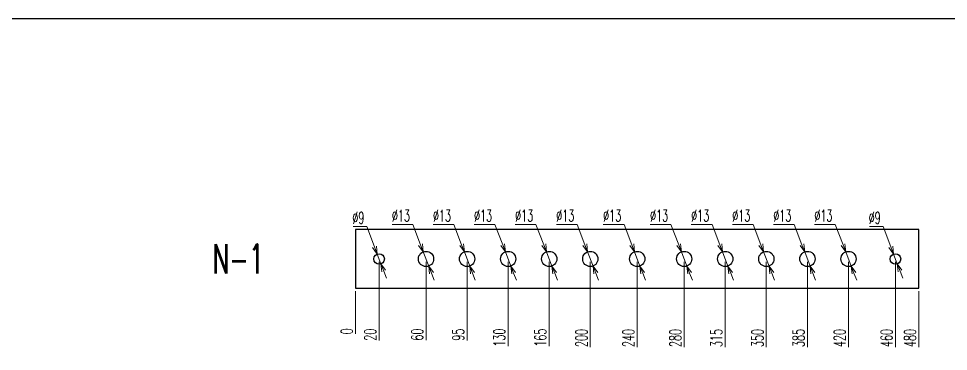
# Model space of a CAD drawing. Header units: millimetres. Extents: x 44190 to 77260, y -67199 to -50358.
# Drawn here: x 58921 to 59713, y -53563 to -53280 of the extents above; entities that cross this region are included whole.
import ezdxf
from ezdxf.enums import TextEntityAlignment as Align

# ---------------------------------------------------------------- set-up
doc = ezdxf.new("R2010")
doc.units = ezdxf.units.MM
doc.header["$LTSCALE"] = 3
doc.layers.add('dim', color=7, linetype='Continuous')
doc.styles.add('Ann_w01', font='romans.shx', dxfattribs={"width": 0.6, "bigfont": 'chineset.shx'})
doc.dimstyles.new('Dim 01_SC05', dxfattribs={"dimscale": 5, "dimtxt": 2, "dimasz": 1.3, "dimexe": 0.5, "dimexo": 0.5, "dimgap": 0.5, "dimtad": 1, "dimtoh": 1, "dimdec": 1, "dimzin": 12, "dimdsep": 46, "dimtxsty": 'Ann_w01', "dimblk": 'OPEN30', "dimcen": 1.5, "dimclrd": 6, "dimclre": 6, "dimclrt": 3, "dimadec": 1, "dimazin": 3, "dimtm": 1e-09, "dimtfac": 1, "dimtdec": 1, "dimtmove": 0, "dimatfit": 3, "dimldrblk": 'OPEN30', "dimfxl": 1, "dimtolj": 1, "dimlwd": 20, "dimlwe": 20, "dimarcsym": 0})

# ---------------------------------------------------------------- blocks, each defined once
blk = doc.blocks.new('*D695')
at = {"color": 6, "lineweight": 20, "transparency": 16777216}
blk.add_line((59207.69, -53511.92), (59207.69, -53548.13), dxfattribs=at)
at = {"layer": 'Defpoints', "color": 0, "transparency": 16777216}
for p in [(59207.69, -53484.42), (59207.69, -53509.42), (59207.69, -53541.63)]:
    blk.add_point(p, dxfattribs=at)
at = {"color": 3, "transparency": 16777216, "insert": (59200.19, -53546.13), "char_height": 10, "attachment_point": 5, "rotation": 90, "style": 'Ann_w01'}
blk.add_mtext('\\A1;0', dxfattribs=at)
blk = doc.blocks.new('_Open30')
at = {"color": 0, "linetype": 'ByBlock', "lineweight": -2}
for p, q in [((-1, 0.27), (0, 0)), ((0, 0), (-1, -0.27)), ((0, 0), (-1, 0))]:
    blk.add_line(p, q, dxfattribs=at)
blk = doc.blocks.new('*D696')
at = {"color": 6, "lineweight": 20, "transparency": 16777216}
blk.add_line((59227.69, -53486.92), (59227.69, -53553.85), dxfattribs=at)
at = {"layer": 'Defpoints', "color": 0, "transparency": 16777216}
for p in [(59207.69, -53484.42), (59227.69, -53484.42), (59227.69, -53541.63)]:
    blk.add_point(p, dxfattribs=at)
at = {"color": 3, "transparency": 16777216, "insert": (59220.19, -53548.99), "char_height": 10, "attachment_point": 5, "rotation": 90, "style": 'Ann_w01'}
blk.add_mtext('\\A1;20', dxfattribs=at)
blk = doc.blocks.new('*D697')
at = {"color": 6, "lineweight": 20, "transparency": 16777216}
blk.add_line((59267.69, -53486.92), (59267.69, -53553.56), dxfattribs=at)
at = {"layer": 'Defpoints', "color": 0, "transparency": 16777216}
for p in [(59207.69, -53484.42), (59267.69, -53484.42), (59267.69, -53541.63)]:
    blk.add_point(p, dxfattribs=at)
at = {"color": 3, "transparency": 16777216, "insert": (59260.19, -53548.85), "char_height": 10, "attachment_point": 5, "rotation": 90, "style": 'Ann_w01'}
blk.add_mtext('\\A1;60', dxfattribs=at)
blk = doc.blocks.new('*D698')
at = {"color": 6, "lineweight": 20, "transparency": 16777216}
blk.add_line((59302.69, -53486.92), (59302.69, -53553.85), dxfattribs=at)
at = {"layer": 'Defpoints', "color": 0, "transparency": 16777216}
for p in [(59207.69, -53484.42), (59302.69, -53484.42), (59302.69, -53541.63)]:
    blk.add_point(p, dxfattribs=at)
at = {"color": 3, "transparency": 16777216, "insert": (59295.19, -53548.99), "char_height": 10, "attachment_point": 5, "rotation": 90, "style": 'Ann_w01'}
blk.add_mtext('\\A1;95', dxfattribs=at)
blk = doc.blocks.new('*D699')
at = {"color": 6, "lineweight": 20, "transparency": 16777216}
blk.add_line((59337.69, -53486.92), (59337.69, -53558.71), dxfattribs=at)
at = {"layer": 'Defpoints', "color": 0, "transparency": 16777216}
for p in [(59207.69, -53484.42), (59337.69, -53484.42), (59337.69, -53541.63)]:
    blk.add_point(p, dxfattribs=at)
at = {"color": 3, "transparency": 16777216, "insert": (59330.19, -53551.42), "char_height": 10, "attachment_point": 5, "rotation": 90, "style": 'Ann_w01'}
blk.add_mtext('\\A1;130', dxfattribs=at)
blk = doc.blocks.new('*D700')
at = {"color": 6, "lineweight": 20, "transparency": 16777216}
blk.add_line((59372.69, -53486.92), (59372.69, -53558.71), dxfattribs=at)
at = {"layer": 'Defpoints', "color": 0, "transparency": 16777216}
for p in [(59207.69, -53484.42), (59372.69, -53484.42), (59372.69, -53541.63)]:
    blk.add_point(p, dxfattribs=at)
at = {"color": 3, "transparency": 16777216, "insert": (59365.19, -53551.42), "char_height": 10, "attachment_point": 5, "rotation": 90, "style": 'Ann_w01'}
blk.add_mtext('\\A1;165', dxfattribs=at)
blk = doc.blocks.new('*D701')
at = {"color": 6, "lineweight": 20, "transparency": 16777216}
blk.add_line((59407.69, -53486.92), (59407.69, -53559.56), dxfattribs=at)
at = {"layer": 'Defpoints', "color": 0, "transparency": 16777216}
for p in [(59207.69, -53484.42), (59407.69, -53484.42), (59407.69, -53541.63)]:
    blk.add_point(p, dxfattribs=at)
at = {"color": 3, "transparency": 16777216, "insert": (59400.19, -53551.85), "char_height": 10, "attachment_point": 5, "rotation": 90, "style": 'Ann_w01'}
blk.add_mtext('\\A1;200', dxfattribs=at)
blk = doc.blocks.new('*D702')
at = {"color": 6, "lineweight": 20, "transparency": 16777216}
blk.add_line((59447.69, -53486.92), (59447.69, -53559.56), dxfattribs=at)
at = {"layer": 'Defpoints', "color": 0, "transparency": 16777216}
for p in [(59207.69, -53484.42), (59447.69, -53484.42), (59447.69, -53541.63)]:
    blk.add_point(p, dxfattribs=at)
at = {"color": 3, "transparency": 16777216, "insert": (59440.19, -53551.85), "char_height": 10, "attachment_point": 5, "rotation": 90, "style": 'Ann_w01'}
blk.add_mtext('\\A1;240', dxfattribs=at)
blk = doc.blocks.new('*D703')
at = {"color": 6, "lineweight": 20, "transparency": 16777216}
blk.add_line((59487.69, -53486.92), (59487.69, -53559.56), dxfattribs=at)
at = {"layer": 'Defpoints', "color": 0, "transparency": 16777216}
for p in [(59207.69, -53484.42), (59487.69, -53484.42), (59487.69, -53541.63)]:
    blk.add_point(p, dxfattribs=at)
at = {"color": 3, "transparency": 16777216, "insert": (59480.19, -53551.85), "char_height": 10, "attachment_point": 5, "rotation": 90, "style": 'Ann_w01'}
blk.add_mtext('\\A1;280', dxfattribs=at)
blk = doc.blocks.new('*D704')
at = {"color": 6, "lineweight": 20, "transparency": 16777216}
blk.add_line((59522.69, -53486.92), (59522.69, -53559.56), dxfattribs=at)
at = {"layer": 'Defpoints', "color": 0, "transparency": 16777216}
for p in [(59207.69, -53484.42), (59522.69, -53484.42), (59522.69, -53541.63)]:
    blk.add_point(p, dxfattribs=at)
at = {"color": 3, "transparency": 16777216, "insert": (59515.19, -53551.85), "char_height": 10, "attachment_point": 5, "rotation": 90, "style": 'Ann_w01'}
blk.add_mtext('\\A1;315', dxfattribs=at)
blk = doc.blocks.new('*D705')
at = {"color": 6, "lineweight": 20, "transparency": 16777216}
blk.add_line((59557.69, -53486.92), (59557.69, -53559.56), dxfattribs=at)
at = {"layer": 'Defpoints', "color": 0, "transparency": 16777216}
for p in [(59207.69, -53484.42), (59557.69, -53484.42), (59557.69, -53541.63)]:
    blk.add_point(p, dxfattribs=at)
at = {"color": 3, "transparency": 16777216, "insert": (59550.19, -53551.85), "char_height": 10, "attachment_point": 5, "rotation": 90, "style": 'Ann_w01'}
blk.add_mtext('\\A1;350', dxfattribs=at)
blk = doc.blocks.new('*D706')
at = {"color": 6, "lineweight": 20, "transparency": 16777216}
blk.add_line((59592.69, -53486.92), (59592.69, -53559.56), dxfattribs=at)
at = {"layer": 'Defpoints', "color": 0, "transparency": 16777216}
for p in [(59207.69, -53484.42), (59592.69, -53484.42), (59592.69, -53541.63)]:
    blk.add_point(p, dxfattribs=at)
at = {"color": 3, "transparency": 16777216, "insert": (59585.19, -53551.85), "char_height": 10, "attachment_point": 5, "rotation": 90, "style": 'Ann_w01'}
blk.add_mtext('\\A1;385', dxfattribs=at)
blk = doc.blocks.new('*D707')
at = {"color": 6, "lineweight": 20, "transparency": 16777216}
blk.add_line((59627.69, -53486.92), (59627.69, -53559.56), dxfattribs=at)
at = {"layer": 'Defpoints', "color": 0, "transparency": 16777216}
for p in [(59207.69, -53484.42), (59627.69, -53484.42), (59627.69, -53541.63)]:
    blk.add_point(p, dxfattribs=at)
at = {"color": 3, "transparency": 16777216, "insert": (59620.19, -53551.85), "char_height": 10, "attachment_point": 5, "rotation": 90, "style": 'Ann_w01'}
blk.add_mtext('\\A1;420', dxfattribs=at)
blk = doc.blocks.new('*D708')
at = {"color": 6, "lineweight": 20, "transparency": 16777216}
blk.add_line((59667.69, -53486.92), (59667.69, -53559.56), dxfattribs=at)
at = {"layer": 'Defpoints', "color": 0, "transparency": 16777216}
for p in [(59207.69, -53484.42), (59667.69, -53484.42), (59667.69, -53541.63)]:
    blk.add_point(p, dxfattribs=at)
at = {"color": 3, "transparency": 16777216, "insert": (59660.19, -53551.85), "char_height": 10, "attachment_point": 5, "rotation": 90, "style": 'Ann_w01'}
blk.add_mtext('\\A1;460', dxfattribs=at)
blk = doc.blocks.new('*D709')
at = {"color": 6, "lineweight": 20, "transparency": 16777216}
blk.add_line((59687.69, -53511.92), (59687.69, -53559.56), dxfattribs=at)
at = {"layer": 'Defpoints', "color": 0, "transparency": 16777216}
for p in [(59207.69, -53484.42), (59687.69, -53509.42), (59687.69, -53541.63)]:
    blk.add_point(p, dxfattribs=at)
at = {"color": 3, "transparency": 16777216, "insert": (59680.19, -53551.85), "char_height": 10, "attachment_point": 5, "rotation": 90, "style": 'Ann_w01'}
blk.add_mtext('\\A1;480', dxfattribs=at)
blk = doc.blocks.new('*D710')
at = {"color": 6, "lineweight": 20, "transparency": 16777216}
for p, q in [((59645.49, -53456.88), (59657.13, -53456.88)), ((59657.13, -53456.88), (59663.76, -53474.15)), ((59669.31, -53488.62), (59666.08, -53480.22)), ((59671.63, -53494.69), (59673.96, -53500.76))]:
    blk.add_line(p, q, dxfattribs=at)
at = {"layer": 'Defpoints', "color": 0, "transparency": 16777216}
for p in [(59666.08, -53480.22), (59669.31, -53488.62)]:
    blk.add_point(p, dxfattribs=at)
at = {"color": 6, "lineweight": 20, "transparency": 16777216, "xscale": 6.5, "yscale": 6.5, "zscale": 6.5}
for p, rotation in [((59666.08, -53480.22), 290.9853130876697), ((59669.31, -53488.62), 110.9853130876697)]:
    blk.add_blockref('_Open30', p, dxfattribs=dict(at, rotation=rotation))
at = {"color": 3, "transparency": 16777216, "insert": (59650.06, -53449.38), "char_height": 10, "attachment_point": 5, "style": 'Ann_w01'}
blk.add_mtext('\\A1;∅9', dxfattribs=at)
blk = doc.blocks.new('*D711')
at = {"color": 6, "lineweight": 20, "transparency": 16777216}
for p, q in [((59598.77, -53455.01), (59616.41, -53455.01)), ((59616.41, -53455.01), (59623.04, -53472.28)), ((59630.02, -53490.49), (59625.37, -53478.35)), ((59632.35, -53496.56), (59634.68, -53502.63))]:
    blk.add_line(p, q, dxfattribs=at)
at = {"layer": 'Defpoints', "color": 0, "transparency": 16777216}
for p in [(59625.37, -53478.35), (59630.02, -53490.49)]:
    blk.add_point(p, dxfattribs=at)
at = {"color": 6, "lineweight": 20, "transparency": 16777216, "xscale": 6.5, "yscale": 6.5, "zscale": 6.5}
for p, rotation in [((59625.37, -53478.35), 290.9853130876165), ((59630.02, -53490.49), 110.9853130876165)]:
    blk.add_blockref('_Open30', p, dxfattribs=dict(at, rotation=rotation))
at = {"color": 3, "transparency": 16777216, "insert": (59606.34, -53447.51), "char_height": 10, "attachment_point": 5, "style": 'Ann_w01'}
blk.add_mtext('\\A1;∅13', dxfattribs=at)
blk = doc.blocks.new('*D712')
at = {"color": 6, "lineweight": 20, "transparency": 16777216}
for p, q in [((59563.77, -53455.01), (59581.41, -53455.01)), ((59581.41, -53455.01), (59588.04, -53472.28)), ((59595.02, -53490.49), (59590.37, -53478.35)), ((59597.35, -53496.56), (59599.68, -53502.63))]:
    blk.add_line(p, q, dxfattribs=at)
at = {"layer": 'Defpoints', "color": 0, "transparency": 16777216}
for p in [(59590.37, -53478.35), (59595.02, -53490.49)]:
    blk.add_point(p, dxfattribs=at)
at = {"color": 6, "lineweight": 20, "transparency": 16777216, "xscale": 6.5, "yscale": 6.5, "zscale": 6.5}
for p, rotation in [((59590.37, -53478.35), 290.9853130877364), ((59595.02, -53490.49), 110.9853130877363)]:
    blk.add_blockref('_Open30', p, dxfattribs=dict(at, rotation=rotation))
at = {"color": 3, "transparency": 16777216, "insert": (59571.34, -53447.51), "char_height": 10, "attachment_point": 5, "style": 'Ann_w01'}
blk.add_mtext('\\A1;∅13', dxfattribs=at)
blk = doc.blocks.new('*D713')
at = {"color": 6, "lineweight": 20, "transparency": 16777216}
for p, q in [((59528.77, -53455.01), (59546.41, -53455.01)), ((59546.41, -53455.01), (59553.04, -53472.28)), ((59560.02, -53490.49), (59555.37, -53478.35)), ((59562.35, -53496.56), (59564.68, -53502.63))]:
    blk.add_line(p, q, dxfattribs=at)
at = {"layer": 'Defpoints', "color": 0, "transparency": 16777216}
for p in [(59555.37, -53478.35), (59560.02, -53490.49)]:
    blk.add_point(p, dxfattribs=at)
at = {"color": 6, "lineweight": 20, "transparency": 16777216, "xscale": 6.5, "yscale": 6.5, "zscale": 6.5}
for p, rotation in [((59555.37, -53478.35), 290.9853130876743), ((59560.02, -53490.49), 110.9853130876743)]:
    blk.add_blockref('_Open30', p, dxfattribs=dict(at, rotation=rotation))
at = {"color": 3, "transparency": 16777216, "insert": (59536.34, -53447.51), "char_height": 10, "attachment_point": 5, "style": 'Ann_w01'}
blk.add_mtext('\\A1;∅13', dxfattribs=at)
blk = doc.blocks.new('*D714')
at = {"color": 6, "lineweight": 20, "transparency": 16777216}
for p, q in [((59493.77, -53455.01), (59511.41, -53455.01)), ((59511.41, -53455.01), (59518.04, -53472.28)), ((59525.02, -53490.49), (59520.37, -53478.35)), ((59527.35, -53496.56), (59529.68, -53502.63))]:
    blk.add_line(p, q, dxfattribs=at)
at = {"layer": 'Defpoints', "color": 0, "transparency": 16777216}
for p in [(59520.37, -53478.35), (59525.02, -53490.49)]:
    blk.add_point(p, dxfattribs=at)
at = {"color": 6, "lineweight": 20, "transparency": 16777216, "xscale": 6.5, "yscale": 6.5, "zscale": 6.5}
for p, rotation in [((59520.37, -53478.35), 290.9853130877432), ((59525.02, -53490.49), 110.9853130877432)]:
    blk.add_blockref('_Open30', p, dxfattribs=dict(at, rotation=rotation))
at = {"color": 3, "transparency": 16777216, "insert": (59501.34, -53447.51), "char_height": 10, "attachment_point": 5, "style": 'Ann_w01'}
blk.add_mtext('\\A1;∅13', dxfattribs=at)
blk = doc.blocks.new('*D715')
at = {"color": 6, "lineweight": 20, "transparency": 16777216}
for p, q in [((59458.77, -53455.01), (59476.41, -53455.01)), ((59476.41, -53455.01), (59483.04, -53472.28)), ((59490.02, -53490.49), (59485.37, -53478.35)), ((59492.35, -53496.56), (59494.68, -53502.63))]:
    blk.add_line(p, q, dxfattribs=at)
at = {"layer": 'Defpoints', "color": 0, "transparency": 16777216}
for p in [(59485.37, -53478.35), (59490.02, -53490.49)]:
    blk.add_point(p, dxfattribs=at)
at = {"color": 6, "lineweight": 20, "transparency": 16777216, "xscale": 6.5, "yscale": 6.5, "zscale": 6.5}
for p, rotation in [((59485.37, -53478.35), 290.9853130877364), ((59490.02, -53490.49), 110.9853130877363)]:
    blk.add_blockref('_Open30', p, dxfattribs=dict(at, rotation=rotation))
at = {"color": 3, "transparency": 16777216, "insert": (59466.34, -53447.51), "char_height": 10, "attachment_point": 5, "style": 'Ann_w01'}
blk.add_mtext('\\A1;∅13', dxfattribs=at)
blk = doc.blocks.new('*D716')
at = {"color": 6, "lineweight": 20, "transparency": 16777216}
for p, q in [((59418.77, -53455.01), (59436.41, -53455.01)), ((59436.41, -53455.01), (59443.04, -53472.28)), ((59450.02, -53490.49), (59445.37, -53478.35)), ((59452.35, -53496.56), (59454.68, -53502.63))]:
    blk.add_line(p, q, dxfattribs=at)
at = {"layer": 'Defpoints', "color": 0, "transparency": 16777216}
for p in [(59445.37, -53478.35), (59450.02, -53490.49)]:
    blk.add_point(p, dxfattribs=at)
at = {"color": 6, "lineweight": 20, "transparency": 16777216, "xscale": 6.5, "yscale": 6.5, "zscale": 6.5}
for p, rotation in [((59445.37, -53478.35), 290.9853130877273), ((59450.02, -53490.49), 110.9853130877273)]:
    blk.add_blockref('_Open30', p, dxfattribs=dict(at, rotation=rotation))
at = {"color": 3, "transparency": 16777216, "insert": (59426.34, -53447.51), "char_height": 10, "attachment_point": 5, "style": 'Ann_w01'}
blk.add_mtext('\\A1;∅13', dxfattribs=at)
blk = doc.blocks.new('*D717')
at = {"color": 6, "lineweight": 20, "transparency": 16777216}
for p, q in [((59378.77, -53455.01), (59396.41, -53455.01)), ((59396.41, -53455.01), (59403.04, -53472.28)), ((59410.02, -53490.49), (59405.37, -53478.35)), ((59412.35, -53496.56), (59414.68, -53502.63))]:
    blk.add_line(p, q, dxfattribs=at)
at = {"layer": 'Defpoints', "color": 0, "transparency": 16777216}
for p in [(59405.37, -53478.35), (59410.02, -53490.49)]:
    blk.add_point(p, dxfattribs=at)
at = {"color": 6, "lineweight": 20, "transparency": 16777216, "xscale": 6.5, "yscale": 6.5, "zscale": 6.5}
for p, rotation in [((59405.37, -53478.35), 290.9853130875866), ((59410.02, -53490.49), 110.9853130875866)]:
    blk.add_blockref('_Open30', p, dxfattribs=dict(at, rotation=rotation))
at = {"color": 3, "transparency": 16777216, "insert": (59386.34, -53447.51), "char_height": 10, "attachment_point": 5, "style": 'Ann_w01'}
blk.add_mtext('\\A1;∅13', dxfattribs=at)
blk = doc.blocks.new('*D718')
at = {"color": 6, "lineweight": 20, "transparency": 16777216}
for p, q in [((59343.77, -53455.01), (59361.41, -53455.01)), ((59361.41, -53455.01), (59368.04, -53472.28)), ((59375.02, -53490.49), (59370.37, -53478.35)), ((59377.35, -53496.56), (59379.68, -53502.63))]:
    blk.add_line(p, q, dxfattribs=at)
at = {"layer": 'Defpoints', "color": 0, "transparency": 16777216}
for p in [(59370.37, -53478.35), (59375.02, -53490.49)]:
    blk.add_point(p, dxfattribs=at)
at = {"color": 6, "lineweight": 20, "transparency": 16777216, "xscale": 6.5, "yscale": 6.5, "zscale": 6.5}
for p, rotation in [((59370.37, -53478.35), 290.9853130876695), ((59375.02, -53490.49), 110.9853130876695)]:
    blk.add_blockref('_Open30', p, dxfattribs=dict(at, rotation=rotation))
at = {"color": 3, "transparency": 16777216, "insert": (59351.34, -53447.51), "char_height": 10, "attachment_point": 5, "style": 'Ann_w01'}
blk.add_mtext('\\A1;∅13', dxfattribs=at)
blk = doc.blocks.new('*D719')
at = {"color": 6, "lineweight": 20, "transparency": 16777216}
for p, q in [((59308.77, -53455.01), (59326.41, -53455.01)), ((59326.41, -53455.01), (59333.04, -53472.28)), ((59340.02, -53490.49), (59335.37, -53478.35)), ((59342.35, -53496.56), (59344.68, -53502.63))]:
    blk.add_line(p, q, dxfattribs=at)
at = {"layer": 'Defpoints', "color": 0, "transparency": 16777216}
for p in [(59335.37, -53478.35), (59340.02, -53490.49)]:
    blk.add_point(p, dxfattribs=at)
at = {"color": 6, "lineweight": 20, "transparency": 16777216, "xscale": 6.5, "yscale": 6.5, "zscale": 6.5}
for p, rotation in [((59335.37, -53478.35), 290.9853130878007), ((59340.02, -53490.49), 110.9853130878007)]:
    blk.add_blockref('_Open30', p, dxfattribs=dict(at, rotation=rotation))
at = {"color": 3, "transparency": 16777216, "insert": (59316.34, -53447.51), "char_height": 10, "attachment_point": 5, "style": 'Ann_w01'}
blk.add_mtext('\\A1;∅13', dxfattribs=at)
blk = doc.blocks.new('*D720')
at = {"color": 6, "lineweight": 20, "transparency": 16777216}
for p, q in [((59273.77, -53455.01), (59291.41, -53455.01)), ((59291.41, -53455.01), (59298.04, -53472.28)), ((59305.02, -53490.49), (59300.37, -53478.35)), ((59307.35, -53496.56), (59309.68, -53502.63))]:
    blk.add_line(p, q, dxfattribs=at)
at = {"layer": 'Defpoints', "color": 0, "transparency": 16777216}
for p in [(59300.37, -53478.35), (59305.02, -53490.49)]:
    blk.add_point(p, dxfattribs=at)
at = {"color": 6, "lineweight": 20, "transparency": 16777216, "xscale": 6.5, "yscale": 6.5, "zscale": 6.5}
for p, rotation in [((59300.37, -53478.35), 290.9853130875796), ((59305.02, -53490.49), 110.9853130875796)]:
    blk.add_blockref('_Open30', p, dxfattribs=dict(at, rotation=rotation))
at = {"color": 3, "transparency": 16777216, "insert": (59281.34, -53447.51), "char_height": 10, "attachment_point": 5, "style": 'Ann_w01'}
blk.add_mtext('\\A1;∅13', dxfattribs=at)
blk = doc.blocks.new('*D721')
at = {"color": 6, "lineweight": 20, "transparency": 16777216}
for p, q in [((59238.77, -53455.01), (59256.41, -53455.01)), ((59256.41, -53455.01), (59263.04, -53472.28)), ((59270.02, -53490.49), (59265.37, -53478.35)), ((59272.35, -53496.56), (59274.68, -53502.63))]:
    blk.add_line(p, q, dxfattribs=at)
at = {"layer": 'Defpoints', "color": 0, "transparency": 16777216}
for p in [(59265.37, -53478.35), (59270.02, -53490.49)]:
    blk.add_point(p, dxfattribs=at)
at = {"color": 6, "lineweight": 20, "transparency": 16777216, "xscale": 6.5, "yscale": 6.5, "zscale": 6.5}
for p, rotation in [((59265.37, -53478.35), 290.9853130877293), ((59270.02, -53490.49), 110.9853130877293)]:
    blk.add_blockref('_Open30', p, dxfattribs=dict(at, rotation=rotation))
at = {"color": 3, "transparency": 16777216, "insert": (59246.34, -53447.51), "char_height": 10, "attachment_point": 5, "style": 'Ann_w01'}
blk.add_mtext('\\A1;∅13', dxfattribs=at)
blk = doc.blocks.new('*D722')
at = {"color": 6, "lineweight": 20, "transparency": 16777216}
for p, q in [((59205.49, -53456.88), (59217.13, -53456.88)), ((59217.13, -53456.88), (59223.76, -53474.15)), ((59229.31, -53488.62), (59226.08, -53480.22)), ((59231.63, -53494.69), (59233.96, -53500.76))]:
    blk.add_line(p, q, dxfattribs=at)
at = {"layer": 'Defpoints', "color": 0, "transparency": 16777216}
for p in [(59226.08, -53480.22), (59229.31, -53488.62)]:
    blk.add_point(p, dxfattribs=at)
at = {"color": 6, "lineweight": 20, "transparency": 16777216, "xscale": 6.5, "yscale": 6.5, "zscale": 6.5}
for p, rotation in [((59226.08, -53480.22), 290.985313087563), ((59229.31, -53488.62), 110.985313087563)]:
    blk.add_blockref('_Open30', p, dxfattribs=dict(at, rotation=rotation))
at = {"color": 3, "transparency": 16777216, "insert": (59210.06, -53449.38), "char_height": 10, "attachment_point": 5, "style": 'Ann_w01'}
blk.add_mtext('\\A1;∅9', dxfattribs=at)

msp = doc.modelspace()

# ---------------------------------------------------------------- linework, layer by layer
msp.add_line((57471.29, -53279.56), (62010.49, -53279.56))
msp.add_lwpolyline([(59207.69, -53509.42), (59687.69, -53509.42), (59687.69, -53459.42), (59207.69, -53459.42)], close=True)
for centre, radius in [((59227.69, -53484.42), 4.5), ((59267.69, -53484.42), 6.5), ((59302.69, -53484.42), 6.5), ((59337.69, -53484.42), 6.5), ((59372.69, -53484.42), 6.5), ((59407.69, -53484.42), 6.5), ((59447.69, -53484.42), 6.5), ((59487.69, -53484.42), 6.5), ((59522.69, -53484.42), 6.5), ((59557.69, -53484.42), 6.5), ((59592.69, -53484.42), 6.5), ((59627.69, -53484.42), 6.5), ((59667.69, -53484.42), 4.5)]:
    msp.add_circle(centre, radius)

# ---------------------------------------------------------------- texts
at = {"layer": 'dim', "color": 0, "style": 'Ann_w01', "width": 0.6}
msp.add_text('N-1', height=25, dxfattribs=at).set_placement((59107.69, -53484.42), align=Align.MIDDLE_CENTER)

# ---------------------------------------------------------------- dimensions: what is measured, and where the dimension line sits
for p1, p2, picture, middle in [((59270.02, -53490.49), (59265.37, -53478.35), '*D721', (59246.34, -53455.01)), ((59305.02, -53490.49), (59300.37, -53478.35), '*D720', (59281.34, -53455.01)), ((59340.02, -53490.49), (59335.37, -53478.35), '*D719', (59316.34, -53455.01)), ((59375.02, -53490.49), (59370.37, -53478.35), '*D718', (59351.34, -53455.01)), ((59410.02, -53490.49), (59405.37, -53478.35), '*D717', (59386.34, -53455.01)), ((59450.02, -53490.49), (59445.37, -53478.35), '*D716', (59426.34, -53455.01)), ((59490.02, -53490.49), (59485.37, -53478.35), '*D715', (59466.34, -53455.01)), ((59525.02, -53490.49), (59520.37, -53478.35), '*D714', (59501.34, -53455.01)), ((59560.02, -53490.49), (59555.37, -53478.35), '*D713', (59536.34, -53455.01)), ((59595.02, -53490.49), (59590.37, -53478.35), '*D712', (59571.34, -53455.01)), ((59630.02, -53490.49), (59625.37, -53478.35), '*D711', (59606.34, -53455.01)), ((59229.31, -53488.62), (59226.08, -53480.22), '*D722', (59210.06, -53456.88)), ((59669.31, -53488.62), (59666.08, -53480.22), '*D710', (59650.06, -53456.88))]:
    dim = msp.add_diameter_dim_2p(p1=p1, p2=p2, dimstyle='Dim 01_SC05')
    dim.commit()
    dim.dimension.update_dxf_attribs({"geometry": picture, "text_midpoint": middle, "dimtype": 163})
for feature_location, offset, origin, picture, middle in [((59207.69469873, -53509.4190713), (0, -32.21562898), (59207.69469873, -53484.4190713), '*D695', (59200.19469873, -53546.13470028)), ((59227.69, -53484.42), (0, -57.22), (59207.69, -53484.42), '*D696', (59220.19, -53548.99)), ((59267.69, -53484.42), (0, -57.22), (59207.69, -53484.42), '*D697', (59260.19, -53548.85)), ((59302.69, -53484.42), (0, -57.22), (59207.69, -53484.42), '*D698', (59295.19, -53548.99)), ((59337.69, -53484.42), (0, -57.22), (59207.69, -53484.42), '*D699', (59330.19, -53551.42)), ((59372.69, -53484.42), (0, -57.22), (59207.69, -53484.42), '*D700', (59365.19, -53551.42)), ((59407.69, -53484.42), (0, -57.22), (59207.69, -53484.42), '*D701', (59400.19, -53551.85)), ((59447.69, -53484.42), (0, -57.22), (59207.69, -53484.42), '*D702', (59440.19, -53551.85)), ((59487.69, -53484.42), (0, -57.22), (59207.69, -53484.42), '*D703', (59480.19, -53551.85)), ((59522.69, -53484.42), (0, -57.22), (59207.69, -53484.42), '*D704', (59515.19, -53551.85)), ((59557.69, -53484.42), (0, -57.22), (59207.69, -53484.42), '*D705', (59550.19, -53551.85)), ((59592.69, -53484.42), (0, -57.22), (59207.69, -53484.42), '*D706', (59585.19, -53551.85)), ((59627.69, -53484.42), (0, -57.22), (59207.69, -53484.42), '*D707', (59620.19, -53551.85)), ((59667.69, -53484.42), (0, -57.22), (59207.69, -53484.42), '*D708', (59660.19, -53551.85)), ((59687.69, -53509.42), (0, -32.22), (59207.69, -53484.42), '*D709', (59680.19, -53551.85))]:
    dim = msp.add_ordinate_dim(feature_location=feature_location, offset=offset, dtype=1, origin=origin, dimstyle='Dim 01_SC05')
    dim.commit()
    dim.dimension.update_dxf_attribs({"geometry": picture, "text_midpoint": middle})

doc.saveas('drawing.dxf')
